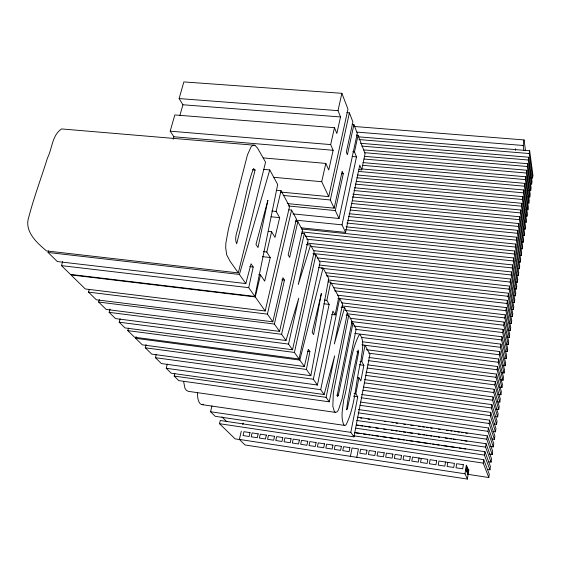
<?xml version="1.0" encoding="UTF-8"?>
<svg xmlns="http://www.w3.org/2000/svg" width="561" height="561" viewBox="0 0 561 561"><rect width="100%" height="100%" fill="white"/><g stroke="black" fill="none" stroke-linecap="round" stroke-linejoin="round"><path stroke-width="0.84" d="M197.563 392.3C197.458 396.213 197.57 400.568 200.144 403.745L201.722 404.607L344.791 425.448L345.997 424.958C355.779 405.168 355.358 381.634 361.053 360.485C361.719 352.231 364.987 342.294 360.232 334.84L359.103 334.987C348.97 354.475 349.706 378.612 343.753 399.628C342.813 407.798 340.45 416.732 343.697 424.635L344.791 425.448M358.556 351.943L358.128 349.952C353.956 369.741 348.809 389.825 346.628 409.874L347.392 408.731L349.314 399.579L358.142 354.706L358.556 351.943L356.824 351.719M467.166 474.227L488.813 477.53L489.297 474.22L483.743 459.676L220.284 420.505L219.512 423.702L235.115 438.87L240.311 439.663M487.348 469.424L489.942 469.809L490.426 466.521L484.928 451.689L354.363 432.503M488.47 461.752L491.064 462.138L491.541 458.863L486.107 443.737L356.277 424.887M489.578 454.115L492.179 454.501L492.656 451.24L487.285 435.834L357.315 417.188M490.686 446.521L493.287 446.9L493.764 443.66L488.456 427.966L358.346 409.53M491.794 438.968L494.395 439.34L494.865 436.114L489.613 420.147L360.667 402.09M492.895 431.451L495.489 431.823L495.959 428.611L490.77 412.363L361.684 394.509M493.982 423.969L496.583 424.34L497.053 421.143L491.92 404.628L363.556 387.09M495.075 416.528L497.67 416.893L498.133 413.716L493.07 396.929L364.559 379.587M496.155 409.13L498.75 409.488L499.213 406.325L494.206 389.264L365.982 372.181M497.228 401.76L499.83 402.111L500.286 398.969L495.335 381.648L367.841 364.874M498.301 394.432L500.903 394.783L501.359 391.648L496.464 374.068L368.815 357.483M499.367 387.139L501.969 387.483L502.425 384.369L497.586 366.529L366.312 349.692M500.419 379.881L503.028 380.225L503.476 377.125L498.701 359.026L362.511 341.782M501.485 372.658L504.08 372.995L504.535 369.916L499.809 351.565L354.776 333.437M502.53 365.477L505.131 365.807L505.58 362.743L500.91 344.138L353.963 326.011M504.437 358.437L506.176 358.654L506.625 355.604L502.011 336.754L350.183 318.269M505.482 351.319L507.214 351.537L507.663 348.5L503.105 329.405L345.008 310.408M506.513 344.244L508.252 344.454L508.694 341.432L504.192 322.098L341.544 302.814M507.544 337.196L509.283 337.406L509.718 334.398L505.272 314.826L337.778 295.226M508.568 330.184L510.307 330.394L510.741 327.4L506.345 307.589L333.423 287.632M509.584 323.206L511.323 323.409L511.758 320.436L507.417 300.387L328.185 279.988M510.601 316.264L512.34 316.467L512.775 313.501L508.483 293.228L325.296 272.66M511.611 309.356L513.35 309.553L513.778 306.608L509.542 286.096L319.16 265.016M512.614 302.477L514.353 302.674L514.781 299.742L510.594 279.006L317.358 257.906M513.617 295.633L515.356 295.829L515.783 292.912L511.639 271.952L313.606 250.634M514.612 288.824L516.351 289.02L516.772 286.11L512.684 264.932L307.428 243.151M515.594 282.05L517.34 282.239L517.761 279.343L513.722 257.948L305.577 236.174M516.583 275.304L518.322 275.493L518.743 272.611L514.76 250.998L301.839 229.049M517.565 268.593L519.304 268.775L519.724 265.914L515.783 244.084L346.088 226.84M518.546 261.91L520.278 262.099L520.699 259.245L516.807 237.205L347.743 220.277M519.514 255.262L521.253 255.444L521.667 252.604L517.824 230.354L349.124 213.72M520.475 248.649L522.221 248.825L522.635 245.999L518.841 223.544L350.765 207.212M521.442 242.064L523.182 242.24L523.595 239.428L519.844 216.763L352.406 200.74M522.396 235.508L524.142 235.683L524.549 232.885L520.846 210.017L352.89 194.19M523.35 228.986L525.089 229.154L525.496 226.371L521.842 203.306L354.517 187.781M525.243 216.034L526.982 216.195L527.389 213.439L523.827 189.976L357.476 175.025M526.183 209.604L527.922 209.765L528.329 207.016L524.808 183.363L361.698 168.931M528.048 196.827L529.794 196.988L530.187 194.267L526.765 170.228L364.622 156.344M528.974 190.488L530.72 190.642L531.113 187.935L527.733 163.707L363.591 149.885M530.818 177.893L532.557 178.04L532.95 175.362L529.654 150.762L358.626 136.835M488.813 477.53L483.231 463.113L483.743 459.676M489.942 469.809L484.423 455.104L484.928 451.689M491.064 462.138L485.602 447.138L486.107 443.737M492.179 454.501L486.78 439.214L487.285 435.834M493.287 446.9L487.951 431.332L488.456 427.966M494.395 439.34L489.122 423.492L489.613 420.147M495.489 431.823L490.279 415.694L490.77 412.363M496.583 424.34L491.429 407.938L491.92 404.628M497.67 416.893L492.579 400.217L493.07 396.929M498.75 409.488L493.722 392.539L494.206 389.264M499.83 402.111L494.851 384.909L495.335 381.648M500.903 394.783L495.98 377.308L496.464 374.068M501.969 387.483L497.109 369.755L497.586 366.529M503.028 380.225L498.224 362.238L498.701 359.026M504.08 372.995L499.332 354.755L499.809 351.565M505.131 365.807L500.44 347.315L500.91 344.138M506.176 358.654L501.541 339.91L502.011 336.754M507.214 351.537L502.635 332.547L503.105 329.405M508.252 344.454L503.722 325.226L504.192 322.098M509.283 337.406L504.809 317.933L505.272 314.826M510.307 330.394L505.889 310.682L506.345 307.589M511.323 323.409L506.962 303.466L507.417 300.387M512.34 316.467L508.028 296.292L508.483 293.228M513.35 309.553L509.086 289.146L509.542 286.096M514.353 302.674L510.145 282.043L510.594 279.006M515.356 295.829L511.19 274.967L511.639 271.952M516.351 289.02L512.242 267.934L512.684 264.932M517.34 282.239L513.28 260.935L513.722 257.948M518.322 275.493L514.318 253.972L514.76 250.998M519.304 268.775L515.342 247.043L515.783 244.084M520.278 262.099L516.372 240.143L516.807 237.205M521.253 255.444L517.389 233.285L517.824 230.354M522.221 248.825L518.406 226.455L518.841 223.544M523.182 242.24L519.416 219.667L519.844 216.763M524.142 235.683L520.419 212.9L520.846 210.017M525.089 229.154L521.421 206.175L521.842 203.306M522.838 196.623L526.442 219.891L526.043 222.661L522.41 199.485L522.838 196.623L356.137 181.399M526.982 216.195L523.406 192.823L523.827 189.976M527.922 209.765L524.388 186.189L524.808 183.363M525.79 176.778L529.261 200.628L528.862 203.363L525.369 179.597L525.79 176.778L363.023 162.613M529.794 196.988L526.344 173.026L526.765 170.228M530.72 190.642L527.319 166.498L527.733 163.707M528.693 157.22L532.031 181.631L531.639 184.331L528.28 159.997L528.693 157.22L360.541 143.293M532.557 178.04L529.247 153.525L529.654 150.762M523.897 150.453L523.189 145.481L524.03 139.927L353.914 126.456M241.286 431.171L239.372 439.424L245.01 444.964L467.397 479.08L465.006 473.8L466.338 465.153M467.397 479.08L468.856 469.564M447.769 462.362L447.117 466.457L453.758 467.46L454.41 463.358L438.905 461.023L438.232 465.111L444.852 466.114L445.511 462.019M421.269 458.372L420.582 462.439L427.145 463.435L427.826 459.361L412.503 457.054L411.802 461.114L418.345 462.103L419.039 458.035M146.091 344.531L145.299 347.792L151.765 354.124L310.836 375.709L328.753 278.529L323.059 268.039L318.704 267.555M356.817 457.313L358.423 448.919L352.063 447.966L350.436 456.345M211.967 405.891L210.543 411.739L215.2 416.304L353.956 436.83L369.93 354.321L365.015 345.274L361.803 361.691L363.872 365.323L360.828 380.94L358.956 377.805L357.224 377.567M353.956 436.83L350.807 432.363L357.743 396.781L355.835 393.738L358.956 377.805M310.836 375.709L306.418 369.447L309.91 351.579L308.375 349.293L304.357 366.529L142.291 344.84L135.636 338.318L136.183 336.656M351.235 322.891L352.974 323.108L339.868 388.114L338.269 395.414L337.554 396.459L337.484 394.025L339.089 385.435L352.035 321.383L348.725 315.289L346.116 314.973M62.622 261.552L61.493 265.641L70.434 274.406L254.911 296.439L277.681 184.499L269.764 169.927L263.67 169.373M348.725 315.289L333.318 392.896L332.834 406.423L334.328 411.444L335.625 412.412L337.035 411.844L338.451 409.951L342.098 398.843L356.179 329.012L352.974 323.108M174.815 373.535L174.155 376.073L178.784 380.61L329.258 401.816L326.109 397.349L334.637 355.87L324.111 394.53L171.231 373.205L166.21 368.282L167.311 364.082M329.258 401.816L347.42 312.884L344.559 307.624L341.095 307.211M331.642 314.448L335.106 314.868L338.823 297.057L330.717 282.141L328.108 281.846M324.111 394.53L320.696 389.678L339.65 298.578L337.911 298.375M301.138 227.822L345.576 232.394L359.769 165.088L361.677 169.85L359.061 169.618M361.677 169.85L365.085 153.609L358.044 135.313L356.305 135.173M156.309 354.321L155.404 357.694L161.4 363.57L317.414 385.028L332.918 311.032L335.106 314.868M345.576 232.394L342.028 224.849L356.487 156.877L354.496 151.898L358.044 135.313M317.414 385.028L313.326 379.229L329.139 304.406L326.846 300.38L330.717 282.141M292.919 213.888L339.033 218.495L357.287 133.35L353.914 124.584L352.168 124.444M339.033 218.495L335.31 210.585L343.269 173.791L342.182 171.266L334.174 208.173L287.246 203.587M353.914 124.584L347.392 154.71L346.333 152.129L352.89 121.912L349.398 112.845L346.782 112.649M254.911 296.439L248.719 287.667L253.207 267.015L251.062 263.81L245.823 283.564L57.32 261.552L48.057 252.471L48.674 250.844M128.49 328.101L127.789 330.625L134.514 337.217L299.034 358.977L320.043 262.492L315.885 254.834L313.269 254.547M334.174 208.173L330.317 199.982L349.398 112.845M120.159 318.837L119.198 322.21L125.033 327.926L292.533 349.769L314.181 251.7L310.57 245.052L306.222 244.589M299.034 358.977L294.42 352.448L315.885 254.834M280.907 192.072L328.739 196.623L347.974 109.136L341.88 93.308L183.861 81.92L179.113 98.575L182.928 104.767L179.857 115.629M292.533 349.769L288.529 344.096L298.747 298.207L285.991 340.492L115.503 318.585L109.143 312.351L110.11 309.006M173.181 139.226L173.882 136.765L170.193 131.162L174.815 114.942L334.454 127.691L330.674 144.591L333.129 150.278L328.76 169.955L325.808 163.412L263.221 157.907M341.88 93.308L338.002 110.643L340.527 116.954L336.859 133.483L334.454 127.691M328.739 196.623L321.712 181.715L325.808 163.412M99.374 299.532L98.638 302.049L106.176 309.441L279.574 331.404L302.512 230.213L297.849 221.623L295.233 221.357M285.991 340.492L281.615 334.293L304.35 233.593L301.748 233.327M89.241 289.609L88.498 292.113L96.331 299.791L272.8 321.797L282.933 277.702L284.448 280.107L274.385 324.041L279.574 331.404M297.849 221.623L289.651 257.394L288.172 254.904L296.418 219L291.573 210.073L288.957 209.814M242.815 424.586L243.194 422.938M265.178 310.99L255.262 296.944L70.945 274.911L85.286 288.964L265.178 310.99L289.581 206.413L281.054 190.712L276.699 190.298M272.8 321.797L267.394 314.132L291.573 210.073M268.151 231.384L271.622 231.749L266.805 252.022L270.255 257.52L264.68 281.138L260.514 274.89L258.782 274.694M281.054 190.712L276.124 211.434L279.673 217.647L275.002 237.408L271.622 231.749M255.262 296.944L260.514 274.89M238.306 272.905L265.556 162.178L257.485 148.006L254.876 145.271L61.591 128.939C52.033 135.117 52.236 148.658 47.489 157.964C41.409 177.472 34.158 196.645 28.969 216.42C23.723 231.153 36.472 242.352 46.486 250.928L238.306 272.905L230.003 261.146L226.665 254.778L225.683 247.611L225.887 242.976L228.404 229.211L247.422 154.99L250.921 147.136L252.871 145.25L254.876 145.271M255.094 169.99L236.707 243.769C233.664 237.422 238.137 230.403 238.811 223.986C244.442 205.803 246.538 186.266 253.495 168.573L255.094 169.99L252.492 169.752M304.357 366.529L299.805 360.071L323.059 268.039M344.559 307.624L334.356 343.984L342.61 304.034L339.65 298.578M245.823 283.564L239.393 274.448L269.764 169.927M310.57 245.052L298.256 284.532L308.108 240.508L304.35 233.593M201.722 404.607L203.412 404.208M179.113 98.575L338.002 110.643M182.928 104.767L340.527 116.954M356.915 132.108L523.189 145.481M358.935 139.556L529.247 153.525M361.726 146.098L528.28 159.997M170.193 131.162L330.674 144.591M352.757 151.751L354.496 151.898M364.496 152.683L527.319 166.498M173.882 136.765L333.129 150.278M352.147 156.498L356.487 156.877M364.054 159.036L526.344 173.026M362.455 165.313L525.369 179.597M358.514 171.414L524.388 186.189M341.53 173.637L343.269 173.791M356.901 177.753L523.406 192.823M355.288 184.113L522.41 199.485M273.894 177.311L321.712 181.715M353.942 190.537L521.421 206.175M352.308 196.96L520.419 212.9M283.333 195.466L330.317 199.982M351.551 203.496L519.416 219.667M350.183 210.01L518.406 226.455M288.284 205.964L335.31 210.585M348.535 216.525L517.389 233.285M271.769 210.999L276.124 211.434M346.88 223.068L516.372 240.143M270.991 216.77L279.673 217.647M295.829 220.171L342.028 224.849M345.492 229.673L515.342 247.043M302.07 231.952L514.318 253.972M306.685 239.189L513.28 260.935M311.145 246.461L512.242 267.934M312.975 253.502L511.19 274.967M263.326 251.644L266.805 252.022M319.335 261.082L510.145 282.043M262.429 256.658L270.255 257.52M321.144 268.214L509.086 289.146M249.729 266.622L253.207 267.015M326.411 275.774L508.028 296.292M331.046 283.326L506.962 303.466M48.057 252.471L239.393 274.448M281.846 279.813L284.448 280.107M334.545 290.794L505.889 310.682M61.493 265.641L248.719 287.667M338.893 298.41L504.809 317.933M324.237 300.072L326.846 300.38M323.928 303.781L329.139 304.406M342.357 305.976L503.722 325.226M347 313.739L502.635 332.547M351.305 321.516L501.541 339.91M88.498 292.113L267.394 314.132M355.59 329.342L500.44 347.315M98.638 302.049L274.385 324.041M361.985 337.491L499.332 354.755M109.143 312.351L281.615 334.293M361.908 344.875L498.224 362.238M368.752 353.199L497.109 369.755M119.198 322.21L288.529 344.096M307.309 351.235L309.91 351.579M368.212 360.618L495.98 377.308M127.789 330.625L294.42 352.448M360.064 361.459L361.803 361.691M359.545 364.755L363.872 365.323M367.231 368.023L494.851 384.909M135.636 338.318L299.805 360.071M365.372 375.351L493.722 392.539M145.299 347.792L306.418 369.447M364.377 382.826L492.579 400.217M155.404 357.694L313.326 379.229M362.946 390.288L491.429 407.938M354.096 393.499L355.835 393.738M166.21 368.282L320.696 389.678M353.402 396.178L357.743 396.781M361.067 397.728L490.279 415.694M336.537 395.168L338.269 395.414M174.155 376.073L326.109 397.349M360.043 405.323L489.122 423.492M358.149 412.84L487.951 431.332M335.625 412.412L188.215 391.326L186.35 390.302L184.948 388.254L183.608 381.536M360.288 417.98L361.866 418.204M367.967 419.081L369.552 419.305M384.201 421.409L385.793 421.641M391.957 422.524L393.556 422.756M395.961 423.099L397.56 423.331M403.759 424.221L405.365 424.453M410.778 425.224L413.198 425.575M418.632 426.353L420.252 426.584M422.678 426.935L424.298 427.166M426.507 427.482L428.134 427.72M430.568 428.064L432.194 428.302M438.492 429.2L440.119 429.438M446.437 430.343L448.071 430.582M450.525 430.932L452.019 431.143M454.41 431.486L456.051 431.725M457.699 431.963L459.34 432.194M461.584 432.517L463.232 432.755M465.707 433.113L467.355 433.344M356.684 420.455L486.78 439.214M356.473 425.161L358.844 425.504M360.421 425.736L362.792 426.08M364.952 426.395L366.536 426.626M368.121 426.858L370.498 427.202M375.849 427.98L378.24 428.323M383.605 429.102L385.996 429.453M391.382 430.231L393.787 430.582M395.393 430.813L396.999 431.051M399.187 431.367L401.606 431.718M403.212 431.949L405.631 432.3M407.826 432.622L412.679 433.323M418.127 434.116L420.561 434.473M422.994 434.824L424.467 435.041M426.023 435.266L428.464 435.617M430.091 435.855L431.725 436.093M433.948 436.416L436.402 436.774M438.036 437.012L439.67 437.243M445.182 438.05L447.643 438.407M449.284 438.646L451.528 438.968M453.176 439.207L455.644 439.565M461.191 440.371L462.846 440.616M464.501 440.855L466.983 441.212M355.646 428.169L485.602 447.138M355.008 432.72L361.34 433.653M363.507 433.976L369.867 434.908M372.034 435.224L378.423 436.163M380.596 436.486L386.206 437.307M389.194 437.748L395.624 438.695M397.819 439.018L404.278 439.964M406.48 440.287L412.959 441.241M415.175 441.563L430.434 443.807M432.664 444.137L439.214 445.097M441.458 445.427L447.208 446.276M448.036 446.395L456.885 447.699M459.143 448.029L465.77 449.003M210.543 411.739L350.807 432.363M353.725 435.806L484.423 455.104M219.512 423.702L483.231 463.113M239.372 439.424L465.006 473.8M221.925 416.865L226.882 421.802M515.377 148.749L515.636 150.439M524.03 139.927L525.552 150.783M466.703 465.967L466.072 470.076L466.794 471.696L467.425 467.608L466.703 465.967M467.664 468.162L467.04 472.243L467.755 473.849L468.379 469.774L467.664 468.162M463.337 464.704L462.699 468.814L456.03 467.804L456.675 463.702L463.337 464.704M436.654 460.686L435.981 464.774L429.389 463.779L430.07 459.697L436.654 460.686M410.28 456.717L409.572 460.777L403.057 459.789L403.766 455.742L410.28 456.717M401.55 455.406L400.842 459.452L394.348 458.47L395.07 454.431L401.55 455.406M392.861 454.101L392.139 458.141L385.666 457.159L386.403 453.127L392.861 454.101M384.201 452.797L383.472 456.822L377.027 455.848L377.77 451.829L384.201 452.797M375.575 451.5L374.832 455.518L368.416 454.55L369.166 450.532L375.575 451.5M366.985 450.21L366.228 454.214L359.832 453.246L360.597 449.249L366.985 450.21M321.341 293.662L313.62 334.608L312.175 332.343L321.341 293.662M349.896 447.636L349.117 451.626L342.771 450.665L343.556 446.682L349.896 447.636M341.397 446.36L340.611 450.343L334.293 449.382L335.085 445.406L341.397 446.36M332.932 445.083L332.14 449.059L325.843 448.106L326.642 444.137L332.932 445.083M324.503 443.814L323.697 447.776L317.421 446.829L318.234 442.874L324.503 443.814M316.102 442.552L315.289 446.507L309.034 445.56L309.854 441.612L316.102 442.552M267.863 200.389L258.011 247.562L255.977 244.386L267.863 200.389M307.73 441.297L306.909 445.238L300.682 444.298L301.509 440.357L307.73 441.297M299.392 440.041L298.557 443.975L292.351 443.036L293.193 439.109L299.392 440.041M291.082 438.786L290.24 442.713L284.062 441.78L284.911 437.861L291.082 438.786M282.807 437.545L281.959 441.465L275.795 440.532L276.657 436.619L282.807 437.545M274.56 436.304L273.698 440.21L267.562 439.284L268.431 435.385L274.56 436.304M266.349 435.07L265.479 438.968L259.364 438.043L260.241 434.151L266.349 435.07M258.165 433.835L257.282 437.727L251.195 436.809L252.078 432.924L258.165 433.835M250.01 432.608L249.119 436.493L243.053 435.574L243.944 431.697L250.01 432.608"/></g></svg>
